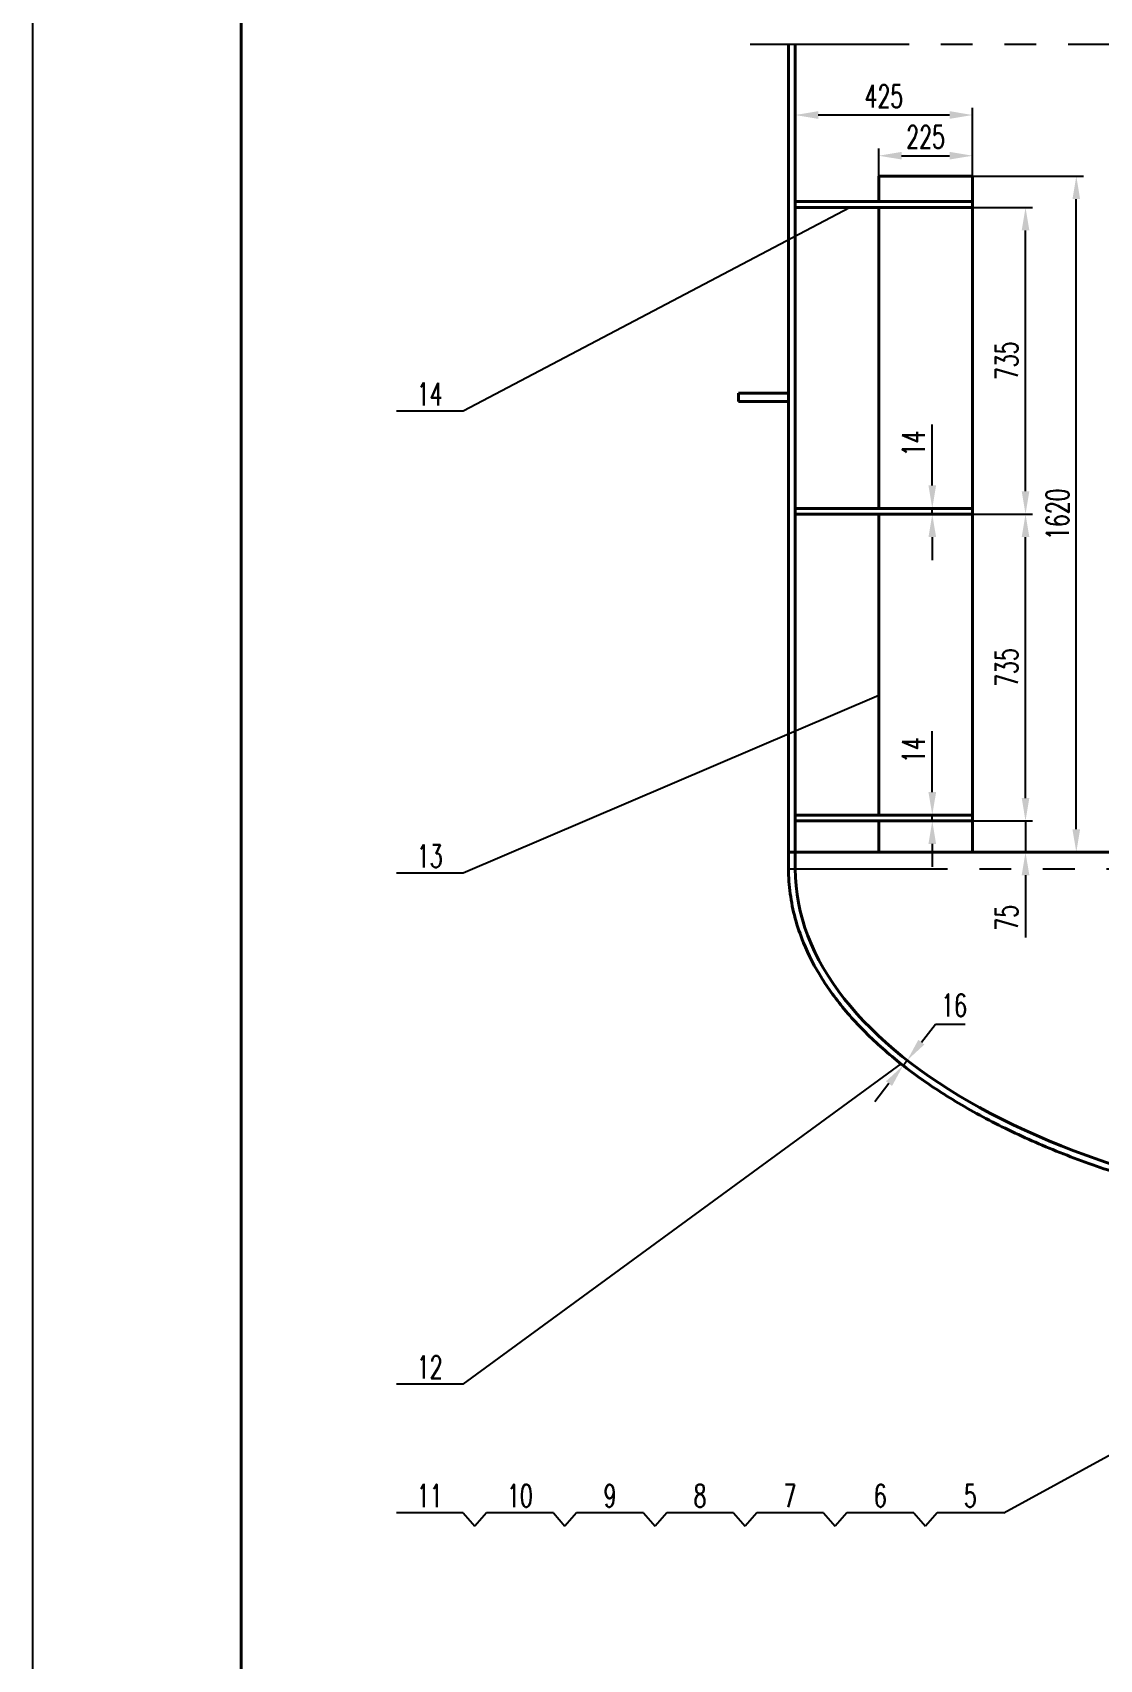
# Model space of a CAD drawing. Header units: millimetres. Extents: x -100310 to -88430, y -9131 to 7689.
# Drawn here: x -100310 to -97753, y -3396 to 503 of the extents above; entities that cross this region are included whole.
import ezdxf
from ezdxf.enums import TextEntityAlignment as Align

# ---------------------------------------------------------------- set-up
doc = ezdxf.new("R2010")
doc.units = ezdxf.units.MM
doc.linetypes.add('PHANTOMX2', pattern=[127, 63.5, -12.7, 12.7, -12.7, 12.7, -12.7])
doc.layers.add('图层2', color=4, linetype='Continuous', lineweight=40)
doc.layers.add('图层5', color=231, linetype='PHANTOMX2')
doc.styles.add('HZ', font='ROMANS.shx', dxfattribs={"width": 0.667, "height": 54, "bigfont": 'HZ.shx'})
doc.styles.add('比例1：20', font='ROMANS.shx', dxfattribs={"width": 0.7, "height": 60, "bigfont": 'HZ.shx'})
doc.dimstyles.new('副本比例1：20', dxfattribs={"dimtxt": 60, "dimasz": 55, "dimexe": 17, "dimexo": 0, "dimgap": 18, "dimtad": 1, "dimtoh": 1, "dimdsep": 46, "dimtxsty": '比例1：20', "dimcen": 25, "dimclrd": 6, "dimclre": 6, "dimclrt": 256, "dimadec": 0, "dimazin": 0, "dimtfac": 1, "dimtmove": 0, "dimatfit": 3, "dimfxl": 0, "dimlwd": -1, "dimlwe": -1, "dimarcsym": 0})
doc.dimstyles.new('比例1：20', dxfattribs={"dimtxt": 60, "dimasz": 55, "dimexe": 17, "dimexo": 0, "dimgap": 18, "dimtad": 1, "dimdsep": 46, "dimtxsty": '比例1：20', "dimcen": 25, "dimclrd": 6, "dimclre": 6, "dimclrt": 256, "dimadec": 0, "dimazin": 0, "dimtfac": 1, "dimtmove": 0, "dimatfit": 3, "dimfxl": 0, "dimlwd": -1, "dimlwe": -1, "dimarcsym": 0})

# ---------------------------------------------------------------- blocks, each defined once
blk = doc.blocks.new('*D31')
at = {"color": 6}
for p, q in [((-98153.8, -1317.4), (-98153.8, -1171.5)), ((-98153.8, -1372.4), (-98170.8, -1372.4)), ((-98153.8, -1386.4), (-98170.8, -1386.4)), ((-98153.8, -1386.4), (-98153.8, -1372.4)), ((-98153.8, -1441.4), (-98153.8, -1496.4))]:
    blk.add_line(p, q, dxfattribs=at)
for points in [[(-98162.9, -1317.4), (-98144.6, -1317.4), (-98153.8, -1372.4)], [(-98162.9, -1441.4), (-98144.6, -1441.4), (-98153.8, -1386.4)]]:
    blk.add_solid(points, dxfattribs=at)
at = {"layer": 'Defpoints', "color": 0}
for p in [(-98153.8, -1372.4), (-98153.8, -1372.4), (-98153.8, -1386.4)]:
    blk.add_point(p, dxfattribs=at)
at = {"insert": (-98198.8, -1216.9), "char_height": 54, "attachment_point": 5, "rotation": 90, "style": 'HZ'}
blk.add_mtext('14', dxfattribs=at)
blk = doc.blocks.new('*D56')
at = {"color": 6}
for p, q in [((-98057.2, 158.6), (-97791.7, 158.6)), ((-97808.7, -1406.4), (-97808.7, 103.6)), ((-97808.7, -1461.4), (-97825.7, -1461.4))]:
    blk.add_line(p, q, dxfattribs=at)
for points in [[(-97817.9, 103.6), (-97799.6, 103.6), (-97808.7, 158.6)], [(-97817.9, -1406.4), (-97799.6, -1406.4), (-97808.7, -1461.4)]]:
    blk.add_solid(points, dxfattribs=at)
at = {"layer": 'Defpoints', "color": 0}
for p in [(-98057.2, 158.6), (-97808.7, 158.6), (-97808.7, -1461.4)]:
    blk.add_point(p, dxfattribs=at)
at = {"insert": (-97853.7, -651.4), "char_height": 54, "attachment_point": 5, "rotation": 90, "style": 'HZ'}
blk.add_mtext('1620', dxfattribs=at)
blk = doc.blocks.new('*D57')
at = {"color": 6}
for p, q in [((-98057.2, -651.4), (-97913.4, -651.4)), ((-97930.4, -1331.4), (-97930.4, -706.4)), ((-98057.2, -1386.4), (-97913.4, -1386.4))]:
    blk.add_line(p, q, dxfattribs=at)
for points in [[(-97939.5, -706.4), (-97921.2, -706.4), (-97930.4, -651.4)], [(-97939.5, -1331.4), (-97921.2, -1331.4), (-97930.4, -1386.4)]]:
    blk.add_solid(points, dxfattribs=at)
at = {"layer": 'Defpoints', "color": 0}
for p in [(-98057.2, -651.4), (-97930.4, -651.4), (-98057.2, -1386.4)]:
    blk.add_point(p, dxfattribs=at)
at = {"insert": (-97975.4, -1018.9), "char_height": 54, "attachment_point": 5, "rotation": 90, "style": 'HZ'}
blk.add_mtext('735', dxfattribs=at)
blk = doc.blocks.new('图幅A1（竖）')
blk.add_line((0, 841), (0, 0))
at = {"layer": '图层2'}
blk.add_line((25, 831), (25, 10), dxfattribs=at)
blk = doc.blocks.new('*D83')
at = {"color": 6}
for p, q in [((-98179.9, -1916.4), (-98146.1, -1873.1)), ((-98146.1, -1873.1), (-98074.9, -1873.1)), ((-98223.6, -1972.4), (-98237, -1961.9)), ((-98213.8, -1959.8), (-98227.2, -1949.3)), ((-98223.6, -1972.4), (-98213.8, -1959.8)), ((-98257.5, -2015.7), (-98291.3, -2059.1))]:
    blk.add_line(p, q, dxfattribs=at)
for points in [[(-98187.2, -1910.8), (-98172.7, -1922.1), (-98213.8, -1959.8)], [(-98264.7, -2010.1), (-98250.2, -2021.4), (-98223.6, -1972.4)]]:
    blk.add_solid(points, dxfattribs=at)
at = {"layer": 'Defpoints', "color": 0}
for p in [(-98223.6, -1972.4), (-98213.8, -1959.8), (-98213.8, -1959.8)]:
    blk.add_point(p, dxfattribs=at)
at = {"insert": (-98101.5, -1828.1), "char_height": 54, "attachment_point": 5, "style": 'HZ'}
blk.add_mtext('16', dxfattribs=at)
blk = doc.blocks.new('*D47')
at = {"color": 6}
for p, q in [((-97930.4, -1331.4), (-97930.4, -1276.4)), ((-98057.2, -1386.4), (-97913.4, -1386.4)), ((-97930.4, -1386.4), (-97930.4, -1461.4)), ((-97930.4, -1461.4), (-97947.4, -1461.4)), ((-97930.4, -1516.4), (-97930.4, -1665.7))]:
    blk.add_line(p, q, dxfattribs=at)
for points in [[(-97939.5, -1331.4), (-97921.2, -1331.4), (-97930.4, -1386.4)], [(-97939.5, -1516.4), (-97921.2, -1516.4), (-97930.4, -1461.4)]]:
    blk.add_solid(points, dxfattribs=at)
at = {"layer": 'Defpoints', "color": 0}
for p in [(-98057.2, -1386.4), (-97930.4, -1461.4), (-97930.4, -1461.4)]:
    blk.add_point(p, dxfattribs=at)
at = {"insert": (-97975.4, -1618.5), "char_height": 54, "attachment_point": 5, "rotation": 90, "style": 'HZ'}
blk.add_mtext('75', dxfattribs=at)
blk = doc.blocks.new('*D91')
at = {"color": 6}
for p, q in [((-98057.2, 83.6), (-97913.4, 83.6)), ((-97930.4, -596.4), (-97930.4, 28.6)), ((-98057.2, -651.4), (-97913.4, -651.4))]:
    blk.add_line(p, q, dxfattribs=at)
for points in [[(-97939.5, 28.6), (-97921.2, 28.6), (-97930.4, 83.6)], [(-97939.5, -596.4), (-97921.2, -596.4), (-97930.4, -651.4)]]:
    blk.add_solid(points, dxfattribs=at)
at = {"layer": 'Defpoints', "color": 0}
for p in [(-98057.2, 83.6), (-97930.4, 83.6), (-98057.2, -651.4)]:
    blk.add_point(p, dxfattribs=at)
at = {"insert": (-97975.4, -283.9), "char_height": 54, "attachment_point": 5, "rotation": 90, "style": 'HZ'}
blk.add_mtext('735', dxfattribs=at)
blk = doc.blocks.new('*D50')
at = {"color": 6}
for p, q in [((-98153.8, -582.4), (-98153.8, -436.5)), ((-98153.8, -637.4), (-98170.8, -637.4)), ((-98153.8, -651.4), (-98170.8, -651.4)), ((-98153.8, -651.4), (-98153.8, -637.4)), ((-98153.8, -706.4), (-98153.8, -761.4))]:
    blk.add_line(p, q, dxfattribs=at)
for points in [[(-98162.9, -582.4), (-98144.6, -582.4), (-98153.8, -637.4)], [(-98162.9, -706.4), (-98144.6, -706.4), (-98153.8, -651.4)]]:
    blk.add_solid(points, dxfattribs=at)
at = {"layer": 'Defpoints', "color": 0}
for p in [(-98153.8, -637.4), (-98153.8, -637.4), (-98153.8, -651.4)]:
    blk.add_point(p, dxfattribs=at)
at = {"insert": (-98198.8, -481.9), "char_height": 54, "attachment_point": 5, "rotation": 90, "style": 'HZ'}
blk.add_mtext('14', dxfattribs=at)
blk = doc.blocks.new('*D93')
at = {"color": 6}
for p, q in [((-98482.2, 305.1), (-98482.2, 322.1)), ((-98057.2, 158.6), (-98057.2, 322.1)), ((-98112.2, 305.1), (-98427.2, 305.1))]:
    blk.add_line(p, q, dxfattribs=at)
for points in [[(-98427.2, 314.3), (-98427.2, 295.9), (-98482.2, 305.1)], [(-98112.2, 314.3), (-98112.2, 295.9), (-98057.2, 305.1)]]:
    blk.add_solid(points, dxfattribs=at)
at = {"layer": 'Defpoints', "color": 0}
for p in [(-98482.2, 305.1), (-98482.2, 305.1), (-98057.2, 158.6)]:
    blk.add_point(p, dxfattribs=at)
at = {"insert": (-98269.7, 350.1), "char_height": 54, "attachment_point": 5, "style": 'HZ'}
blk.add_mtext('425', dxfattribs=at)
blk = doc.blocks.new('*D94')
at = {"color": 6}
for p, q in [((-98282.2, 158.6), (-98282.2, 224.6)), ((-98227.2, 207.6), (-98112.2, 207.6)), ((-98057.2, 158.6), (-98057.2, 224.6))]:
    blk.add_line(p, q, dxfattribs=at)
for points in [[(-98227.2, 216.8), (-98227.2, 198.5), (-98282.2, 207.6)], [(-98112.2, 216.8), (-98112.2, 198.5), (-98057.2, 207.6)]]:
    blk.add_solid(points, dxfattribs=at)
at = {"layer": 'Defpoints', "color": 0}
for p in [(-98057.2, 207.6), (-98282.2, 158.6), (-98057.2, 158.6)]:
    blk.add_point(p, dxfattribs=at)
at = {"insert": (-98169.7, 252.6), "char_height": 54, "attachment_point": 5, "style": 'HZ'}
blk.add_mtext('225', dxfattribs=at)

msp = doc.modelspace()

# ---------------------------------------------------------------- linework, layer by layer
for p, q in [((-98350.725, 83.625), (-99277.678, -404.652)), ((-99277.678, -404.652), (-99437.678, -404.652)), ((-98282.165, -1086.001), (-99277.678, -1511.407)), ((-99277.678, -1511.407), (-99437.678, -1511.407)), ((-99277.678, -2736.146), (-98228.533, -1968.521)), ((-97982.35, -3044.065), (-97097.165, -2560.375)), ((-99277.678, -2736.146), (-99437.678, -2736.146)), ((-99277.678, -3044.065), (-99437.678, -3044.065)), ((-99277.678, -3044.065), (-99249.734, -3076.525)), ((-99221.79, -3044.065), (-99249.734, -3076.525)), ((-99061.79, -3044.065), (-99221.79, -3044.065)), ((-99061.79, -3044.065), (-99033.846, -3076.525)), ((-99005.902, -3044.065), (-99033.846, -3076.525)), ((-98845.902, -3044.065), (-99005.902, -3044.065)), ((-98845.902, -3044.065), (-98817.958, -3076.525)), ((-98790.014, -3044.065), (-98817.958, -3076.525)), ((-98630.014, -3044.065), (-98790.014, -3044.065)), ((-98630.014, -3044.065), (-98602.07, -3076.525)), ((-98574.126, -3044.065), (-98602.07, -3076.525)), ((-98414.126, -3044.065), (-98574.126, -3044.065)), ((-98414.126, -3044.065), (-98386.182, -3076.525)), ((-98358.238, -3044.065), (-98386.182, -3076.525)), ((-98198.238, -3044.065), (-98358.238, -3044.065)), ((-98198.238, -3044.065), (-98170.294, -3076.525)), ((-98142.35, -3044.065), (-98170.294, -3076.525)), ((-97982.35, -3044.065), (-98142.35, -3044.065))]:
    msp.add_line(p, q)
at = {"layer": '图层2'}
for p, q in [((-98498.165, 475.085), (-98498.165, -1501.375)), ((-98482.165, 475.085), (-98482.165, -1501.375)), ((-98282.165, 158.625), (-98282.165, 97.625)), ((-98282.165, 158.625), (-98057.165, 158.625)), ((-98057.165, 158.625), (-98057.165, -1461.375)), ((-98482.165, 97.625), (-98057.165, 97.625)), ((-98482.165, 83.625), (-98057.165, 83.625)), ((-98282.165, 83.625), (-98282.165, -637.375)), ((-98618.165, -361.375), (-98618.165, -381.375)), ((-98498.165, -361.375), (-98618.165, -361.375)), ((-98498.165, -381.375), (-98618.165, -381.375)), ((-98482.165, -637.375), (-98057.165, -637.375)), ((-98482.165, -651.375), (-98057.165, -651.375)), ((-98282.165, -651.375), (-98282.165, -1372.375)), ((-98482.165, -1372.375), (-98057.165, -1372.375)), ((-98482.165, -1386.375), (-98057.165, -1386.375)), ((-98282.165, -1386.375), (-98282.165, -1461.375)), ((-98498.165, -1461.375), (-95066.165, -1461.375))]:
    msp.add_line(p, q, dxfattribs=at)
msp.add_ellipse((-96782.165, -1501.375), major_axis=(1700, 0), ratio=0.5, start_param=3.14159265, end_param=4.61665458, dxfattribs=at)
msp.add_open_spline([(-98498.165, -1501.375), (-98498.165, -1521.18), (-98496.83, -1540.984), (-98491.501, -1580.474), (-98487.508, -1600.16), (-98476.897, -1639.302), (-98470.28, -1658.758), (-98450.395, -1707.284), (-98435.459, -1736.138), (-98399.894, -1792.785), (-98379.266, -1820.579), (-98332.578, -1874.843), (-98306.517, -1901.316), (-98249.255, -1952.7), (-98218.053, -1977.613), (-98150.84, -2025.652), (-98114.828, -2048.779), (-98038.364, -2093.032), (-97997.913, -2114.159), (-97912.986, -2154.211), (-97868.51, -2173.137), (-97775.989, -2208.605), (-97727.943, -2225.147), (-97628.773, -2255.686), (-97577.65, -2269.682), (-97472.849, -2294.989), (-97419.172, -2306.301), (-97309.815, -2326.126), (-97254.136, -2334.64), (-97148.365, -2347.905), (-97098.44, -2352.992), (-97048.165, -2356.955)], degree=3, knots=[3.14159265, 3.14159265, 3.14159265, 3.14159265, 3.20895483, 3.20895483, 3.27631702, 3.27631702, 3.3436792, 3.3436792, 3.44576625, 3.44576625, 3.54785329, 3.54785329, 3.64994034, 3.64994034, 3.75202739, 3.75202739, 3.85411444, 3.85411444, 3.95620149, 3.95620149, 4.05828854, 4.05828854, 4.16037559, 4.16037559, 4.26246263, 4.26246263, 4.36454968, 4.36454968, 4.46663673, 4.46663673, 4.55602155, 4.55602155, 4.55602155, 4.55602155], dxfattribs=at)
at = {"layer": '图层5', "ltscale": 6}
for p, q in [((-98590.515, 475.085), (-94973.815, 475.085)), ((-98498.165, -1501.375), (-95066.165, -1501.375))]:
    msp.add_line(p, q, dxfattribs=at)

# ---------------------------------------------------------------- block references
at = {"xscale": 20, "yscale": 20, "zscale": 20}
msp.add_blockref('图幅A1（竖）', (-100309.681, -9130.804), dxfattribs=at)

# ---------------------------------------------------------------- texts
at = {"style": 'HZ', "width": 0.667}
for s, p in [('14', (-99357.972, -390.883)), ('13', (-99357.972, -1497.638)), ('12', (-99357.972, -2722.377)), ('11', (-99357.972, -3030.296)), ('10', (-99142.084, -3030.296)), ('9', (-98926.196, -3030.296)), ('8', (-98710.308, -3030.296)), ('7', (-98494.42, -3030.296)), ('6', (-98278.531, -3030.296)), ('5', (-98062.643, -3030.296))]:
    msp.add_text(s, height=54, dxfattribs=at).set_placement(p, align=Align.CENTER)

# ---------------------------------------------------------------- dimensions: what is measured, and where the dimension line sits
for base, p1, p2, picture, middle in [((-98482.165, 305.089), (-98057.165, 158.625), (-98482.165, 305.089), '*D93', (-98269.665, 350.089)), ((-98057.165, 207.641), (-98282.165, 158.625), (-98057.165, 158.625), '*D94', (-98169.665, 252.641))]:
    dim = msp.add_linear_dim(base=base, p1=p1, p2=p2, dimstyle='比例1：20', override={"dimtxsty": 'HZ'})
    dim.commit()
    dim.dimension.update_dxf_attribs({"geometry": picture, "text_midpoint": middle})
for base, p1, p2, picture, middle in [((-97808.739, 158.625), (-97808.739, -1461.375), (-98057.165, 158.625), '*D56', (-97853.739, -651.375)), ((-97930.378, 83.625), (-98057.165, -651.375), (-98057.165, 83.625), '*D91', (-97975.378, -283.875)), ((-98153.765, -637.375), (-98153.765, -651.375), (-98153.765, -637.375), '*D50', (-98198.765, -481.933)), ((-97930.378, -651.375), (-98057.165, -1386.375), (-98057.165, -651.375), '*D57', (-97975.378, -1018.875)), ((-98153.765, -1372.375), (-98153.765, -1386.375), (-98153.765, -1372.375), '*D31', (-98198.765, -1216.933)), ((-97930.378, -1461.375), (-98057.165, -1386.375), (-97930.378, -1461.375), '*D47', (-97975.378, -1618.533))]:
    dim = msp.add_linear_dim(base=base, p1=p1, p2=p2, angle=90, dimstyle='比例1：20', override={"dimtxsty": 'HZ'})
    dim.commit()
    dim.dimension.update_dxf_attribs({"geometry": picture, "text_midpoint": middle})
dim = msp.add_aligned_dim(p1=(-98223.623, -1972.377), p2=(-98213.777, -1959.766), distance=0, dimstyle='副本比例1：20', override={"dimtxsty": 'HZ'})
dim.commit()
dim.dimension.update_dxf_attribs({"geometry": '*D83', "text_midpoint": (-98101.496, -1828.063)})

doc.saveas('drawing.dxf')
